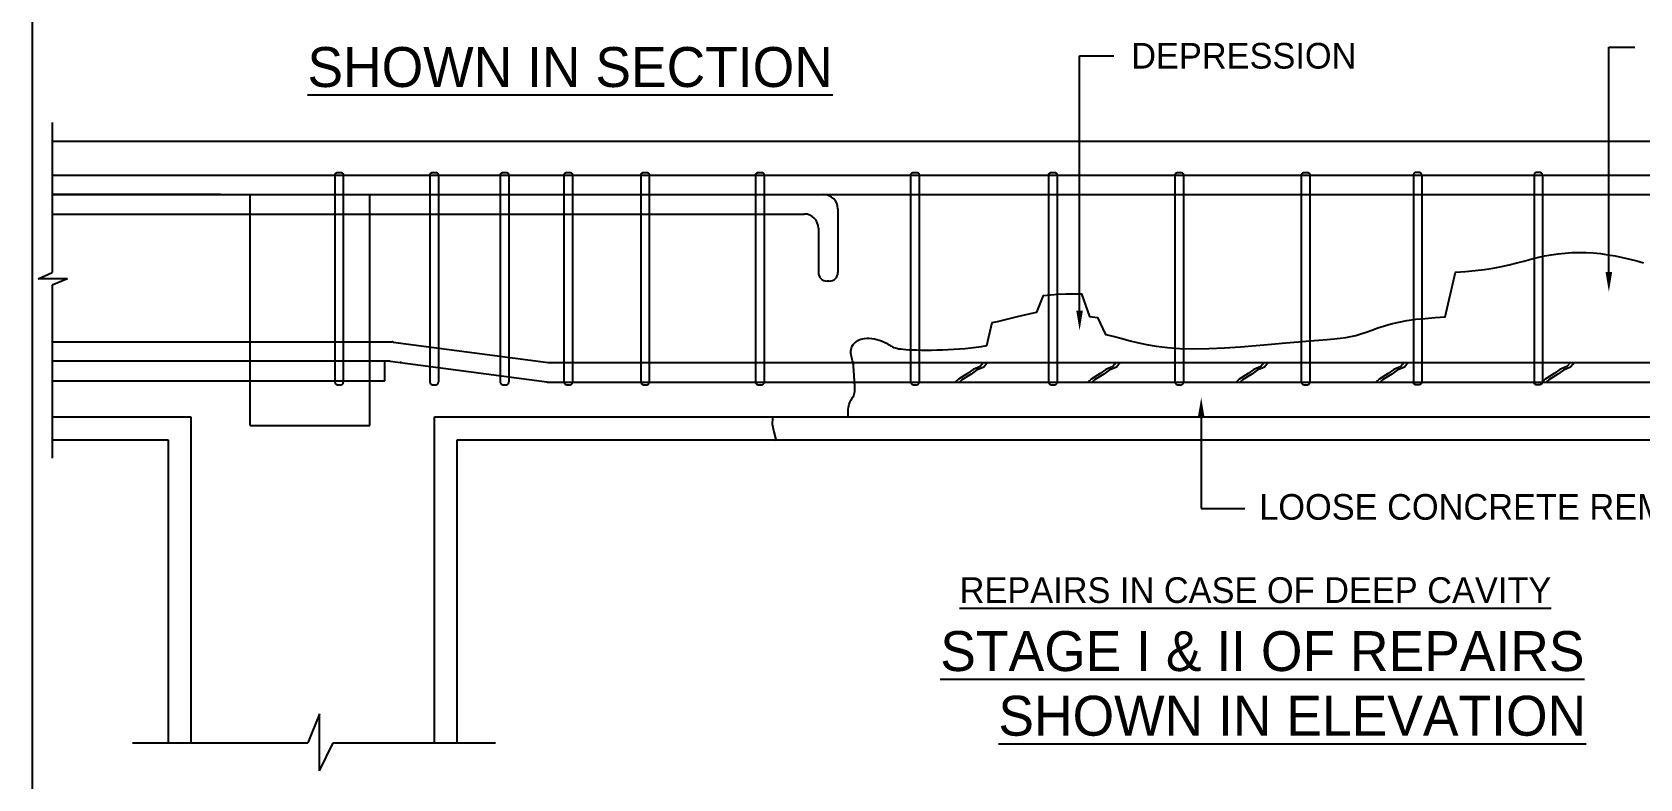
# Model space of a CAD drawing. Header units: millimetres. Extents: x -8855 to 105318, y -17958 to 67465.
# Drawn here: x -7614 to 3653, y 13507 to 18744 of the extents above; entities that cross this region are included whole.
import ezdxf
from ezdxf.lldxf.tags import DXFTag

# ---------------------------------------------------------------- set-up
doc = ezdxf.new("R2010")
doc.units = ezdxf.units.MM
doc.header["$LTSCALE"] = 25
doc.layers.add('DIM', color=5, linetype='Continuous')
doc.layers.add('TEXT', color=2, linetype='Continuous')
doc.styles.add('ROMANS', font='stylu.ttf')
tags = doc.linetypes.add('HIDDEN2', pattern=[4.7625, 3.175, -1.5875]).pattern_tags.tags
tags[6:7] = [DXFTag(74, 4), DXFTag(75, 0), DXFTag(340, '0'), DXFTag(46, 1.0), DXFTag(50, 0.0), DXFTag(44, 0.0), DXFTag(45, 0.0)]
tags[4:5] = [DXFTag(74, 4), DXFTag(75, 0), DXFTag(340, '0'), DXFTag(46, 1.0), DXFTag(50, 0.0), DXFTag(44, 0.0), DXFTag(45, 0.0)]

msp = doc.modelspace()

# ---------------------------------------------------------------- linework, layer by layer
for p, q in [((-7613.86186, 32141.71581), (-7613.86186, 3906.40728)), ((-7473.45819, 18110.47569), (-7473.45819, 17058.90247)), ((-7473.45819, 17980.02912), (11589.36254, 17980.02912)), ((-7571.18896, 17013.33063), (-7473.45819, 17058.90247)), ((-7366.78043, 17013.33063), (-7571.18896, 17013.33063)), ((-7366.78043, 17013.33063), (-7473.45819, 16969.64091)), ((-7473.45819, 16969.64091), (-7473.45819, 15755.03624)), ((-5083.8359, 16570.45082), (-3996.92795, 16426.54894)), ((-5142.42001, 16298.72856), (-5142.42001, 16436.02675)), ((-5105.62219, 16436.02675), (-4005.89969, 16290.42829)), ((-1860.71965, 16426.0299), (6280.3838, 16426.0299)), ((-1850.24215, 16289.90924), (6268.14297, 16289.90924)), ((-7473.45819, 16045.6579), (-6501.06283, 16045.6579)), ((-6501.06283, 16045.6579), (-6501.06283, 13759.76307)), ((-4794.23933, 16045.6579), (-1893.82758, 16045.6579)), ((-4794.23933, 13759.76307), (-4794.23933, 16045.6579)), ((-7473.45819, 15885.6579), (-6661.06283, 15885.6579)), ((-6661.06283, 15885.6579), (-6661.06283, 13759.76307)), ((-4634.23933, 15885.6579), (-1856.28221, 15885.6579)), ((-4634.23933, 13759.76307), (-4634.23933, 15885.6579)), ((-5599.86537, 13964.15577), (-5680.90483, 13759.76307)), ((-5599.86537, 13562.39528), (-5599.86537, 13964.15577)), ((-6910.09443, 13759.76307), (-5680.90483, 13759.76307)), ((-5599.86537, 13562.39528), (-5503.20693, 13759.76307)), ((-5503.20693, 13759.76307), (-4367.2178, 13759.76307))]:
    msp.add_line(p, q)
at = {"linetype": 'HIDDEN2'}
for p, q in [((-7473.45819, 17740.27127), (11589.36254, 17740.27127)), ((-5493.23695, 17740.27127), (-5493.23695, 16289.90924)), ((-5433.23695, 17740.27127), (-5433.23695, 16289.90924)), ((-4827.27277, 17740.27127), (-4827.27277, 16289.90924)), ((-4767.27277, 17740.27127), (-4767.27277, 16289.90924)), ((-4334.07098, 17740.27127), (-4334.07098, 16289.90924)), ((-4274.07098, 17740.27127), (-4274.07098, 16289.90924)), ((-3887.33417, 17740.27127), (-3887.33417, 16289.90924)), ((-3827.33417, 17740.27127), (-3827.33417, 16289.90924)), ((-3348.90023, 17740.27127), (-3348.90023, 16289.90924)), ((-3288.90023, 17740.27127), (-3288.90023, 16289.90924)), ((-2544.77392, 17740.27127), (-2544.77392, 16289.90924)), ((-2484.77392, 17740.27127), (-2484.77392, 16289.90924)), ((-1457.59528, 17740.27127), (-1457.59528, 16289.90924)), ((-1397.59528, 17740.27127), (-1397.59528, 16289.90924)), ((-491.21414, 17740.27127), (-491.21414, 16289.90924)), ((-431.21414, 17740.27127), (-431.21414, 16289.90924)), ((394.63524, 17740.27127), (394.63524, 16289.90924)), ((454.63524, 17740.27127), (454.63524, 16289.90924)), ((1280.48462, 17740.27127), (1280.48462, 16289.90924)), ((1340.48462, 17740.27127), (1340.48462, 16289.90924)), ((2066.06798, 17740.27127), (2066.06798, 16289.90924)), ((2126.06798, 17740.27127), (2126.06798, 16289.90924)), ((2911.65134, 17740.27127), (2911.65134, 16289.90924)), ((2971.65134, 17740.27127), (2971.65134, 16289.90924)), ((-7473.45819, 17604.15062), (11589.36254, 17604.15062)), ((-7473.45819, 17468.02996), (-2203.43347, 17468.02996)), ((-1967.31281, 17504.15062), (-1967.31281, 17057.34296)), ((-2103.43347, 17368.02996), (-2103.43347, 17057.34296)), ((-2027.31281, 16997.34296), (-2043.43347, 16997.34296)), ((-7473.45819, 16570.96986), (-5091.71092, 16570.96986)), ((-5105.62219, 16436.02675), (-7473.45819, 16436.02675)), ((-3989.05293, 16426.0299), (-1860.71965, 16426.0299)), ((-7473.45819, 16298.72856), (-5142.42001, 16298.72856)), ((-3998.02467, 16289.90924), (-1850.24215, 16289.90924)), ((-1893.82758, 16045.6579), (6216.21955, 16045.6579)), ((-1856.28221, 15885.6579), (6214.28251, 15885.6579))]:
    msp.add_line(p, q, dxfattribs=at)
at = {"color": 8}
for p, q in [((-6294.24899, 17604.15062), (-7473.45819, 17604.15062)), ((-6084.85602, 15985.85718), (-6084.85602, 17604.15062)), ((-5247.28416, 17604.15062), (8660.72941, 17604.15062)), ((-5247.28416, 15985.85718), (-5247.28416, 17604.15062)), ((-6084.85602, 15985.85718), (-5247.28416, 15985.85718))]:
    msp.add_line(p, q, dxfattribs=at)
for points in [[(-5493.23695, 17740.27127), (-5491.99193, 17743.7942), (-5490.83201, 17746.68701), (-5489.73979, 17749.02833), (-5488.69784, 17750.8968), (-5487.68876, 17752.37107), (-5486.69512, 17753.52979), (-5485.6995, 17754.45158), (-5484.6845, 17755.21509), (-5483.63739, 17755.88676), (-5482.5642, 17756.48416), (-5481.47568, 17757.01264), (-5480.38257, 17757.47756), (-5479.29558, 17757.88429), (-5478.22546, 17758.23819), (-5477.18294, 17758.54461), (-5476.17876, 17758.80892), (-5475.21777, 17759.03634), (-5474.28132, 17759.2316), (-5473.34486, 17759.39929), (-5472.38387, 17759.54401), (-5471.3738, 17759.67035), (-5470.29013, 17759.78291), (-5469.10832, 17759.88628), (-5467.80382, 17759.98505), (-5466.35978, 17760.08179), (-5464.78999, 17760.17086), (-5463.11593, 17760.24462), (-5461.35906, 17760.29541), (-5459.54085, 17760.31557), (-5457.68277, 17760.29745), (-5455.80629, 17760.23338), (-5453.93288, 17760.11571), (-5452.08145, 17759.93614), (-5450.26069, 17759.68383), (-5448.47673, 17759.34728), (-5446.73572, 17758.91503), (-5445.04378, 17758.37557), (-5443.40705, 17757.71742), (-5441.83166, 17756.9291), (-5440.32375, 17755.99913), (-5438.89299, 17754.91247), (-5437.5632, 17753.63997), (-5436.36174, 17752.14893), (-5435.31597, 17750.40666), (-5434.45324, 17748.38045), (-5433.80093, 17746.03762), (-5433.38638, 17743.34546), (-5433.23695, 17740.27127)], [(-4827.27277, 17740.27127), (-4826.02775, 17743.7942), (-4824.86784, 17746.68701), (-4823.77561, 17749.02833), (-4822.73367, 17750.8968), (-4821.72458, 17752.37107), (-4820.73094, 17753.52979), (-4819.73533, 17754.45158), (-4818.72032, 17755.21509), (-4817.67321, 17755.88676), (-4816.60003, 17756.48416), (-4815.51151, 17757.01264), (-4814.41839, 17757.47756), (-4813.3314, 17757.88429), (-4812.26128, 17758.23819), (-4811.21877, 17758.54461), (-4810.21459, 17758.80892), (-4809.2536, 17759.03634), (-4808.31714, 17759.2316), (-4807.38069, 17759.39929), (-4806.41969, 17759.54401), (-4805.40963, 17759.67035), (-4804.32596, 17759.78291), (-4803.14414, 17759.88628), (-4801.83965, 17759.98505), (-4800.3956, 17760.08179), (-4798.82582, 17760.17086), (-4797.15175, 17760.24462), (-4795.39488, 17760.29541), (-4793.57667, 17760.31557), (-4791.71859, 17760.29745), (-4789.84211, 17760.23338), (-4787.9687, 17760.11571), (-4786.11727, 17759.93614), (-4784.29651, 17759.68383), (-4782.51256, 17759.34728), (-4780.77154, 17758.91503), (-4779.0796, 17758.37557), (-4777.44287, 17757.71742), (-4775.86749, 17756.9291), (-4774.35958, 17755.99913), (-4772.92881, 17754.91247), (-4771.59902, 17753.63997), (-4770.39756, 17752.14893), (-4769.35179, 17750.40666), (-4768.48907, 17748.38045), (-4767.83675, 17746.03762), (-4767.4222, 17743.34546), (-4767.27277, 17740.27127)], [(-4334.07098, 17740.27127), (-4332.82595, 17743.7942), (-4331.66604, 17746.68701), (-4330.57382, 17749.02833), (-4329.53187, 17750.8968), (-4328.52278, 17752.37107), (-4327.52914, 17753.52979), (-4326.53353, 17754.45158), (-4325.51852, 17755.21509), (-4324.47141, 17755.88676), (-4323.39823, 17756.48416), (-4322.30971, 17757.01264), (-4321.21659, 17757.47756), (-4320.1296, 17757.88429), (-4319.05948, 17758.23819), (-4318.01697, 17758.54461), (-4317.01279, 17758.80892), (-4316.0518, 17759.03634), (-4315.11534, 17759.2316), (-4314.17889, 17759.39929), (-4313.21789, 17759.54401), (-4312.20783, 17759.67035), (-4311.12416, 17759.78291), (-4309.94234, 17759.88628), (-4308.63785, 17759.98505), (-4307.1938, 17760.08179), (-4305.62402, 17760.17086), (-4303.94995, 17760.24462), (-4302.19308, 17760.29541), (-4300.37487, 17760.31557), (-4298.51679, 17760.29745), (-4296.64031, 17760.23338), (-4294.7669, 17760.11571), (-4292.91547, 17759.93614), (-4291.09471, 17759.68383), (-4289.31076, 17759.34728), (-4287.56974, 17758.91503), (-4285.8778, 17758.37557), (-4284.24107, 17757.71742), (-4282.66569, 17756.9291), (-4281.15778, 17755.99913), (-4279.72701, 17754.91247), (-4278.39722, 17753.63997), (-4277.19576, 17752.14893), (-4276.14999, 17750.40666), (-4275.28727, 17748.38045), (-4274.63495, 17746.03762), (-4274.2204, 17743.34546), (-4274.07098, 17740.27127)], [(-3887.33417, 17740.27127), (-3886.08915, 17743.7942), (-3884.92923, 17746.68701), (-3883.83701, 17749.02833), (-3882.79506, 17750.8968), (-3881.78598, 17752.37107), (-3880.79233, 17753.52979), (-3879.79672, 17754.45158), (-3878.78172, 17755.21509), (-3877.7346, 17755.88676), (-3876.66142, 17756.48416), (-3875.5729, 17757.01264), (-3874.47978, 17757.47756), (-3873.3928, 17757.88429), (-3872.32268, 17758.23819), (-3871.28016, 17758.54461), (-3870.27598, 17758.80892), (-3869.31499, 17759.03634), (-3868.37854, 17759.2316), (-3867.44208, 17759.39929), (-3866.48109, 17759.54401), (-3865.47102, 17759.67035), (-3864.38735, 17759.78291), (-3863.20554, 17759.88628), (-3861.90104, 17759.98505), (-3860.457, 17760.08179), (-3858.88721, 17760.17086), (-3857.21315, 17760.24462), (-3855.45628, 17760.29541), (-3853.63807, 17760.31557), (-3851.77999, 17760.29745), (-3849.90351, 17760.23338), (-3848.03009, 17760.11571), (-3846.17866, 17759.93614), (-3844.35791, 17759.68383), (-3842.57395, 17759.34728), (-3840.83294, 17758.91503), (-3839.141, 17758.37557), (-3837.50427, 17757.71742), (-3835.92888, 17756.9291), (-3834.42097, 17755.99913), (-3832.99021, 17754.91247), (-3831.66042, 17753.63997), (-3830.45896, 17752.14893), (-3829.41318, 17750.40666), (-3828.55046, 17748.38045), (-3827.89814, 17746.03762), (-3827.48359, 17743.34546), (-3827.33417, 17740.27127)], [(-3348.90023, 17740.27127), (-3347.65521, 17743.7942), (-3346.49529, 17746.68701), (-3345.40307, 17749.02833), (-3344.36112, 17750.8968), (-3343.35204, 17752.37107), (-3342.35839, 17753.52979), (-3341.36278, 17754.45158), (-3340.34778, 17755.21509), (-3339.30066, 17755.88676), (-3338.22748, 17756.48416), (-3337.13896, 17757.01264), (-3336.04584, 17757.47756), (-3334.95886, 17757.88429), (-3333.88874, 17758.23819), (-3332.84622, 17758.54461), (-3331.84204, 17758.80892), (-3330.88105, 17759.03634), (-3329.9446, 17759.2316), (-3329.00814, 17759.39929), (-3328.04715, 17759.54401), (-3327.03708, 17759.67035), (-3325.95341, 17759.78291), (-3324.7716, 17759.88628), (-3323.4671, 17759.98505), (-3322.02306, 17760.08179), (-3320.45327, 17760.17086), (-3318.77921, 17760.24462), (-3317.02234, 17760.29541), (-3315.20413, 17760.31557), (-3313.34605, 17760.29745), (-3311.46957, 17760.23338), (-3309.59615, 17760.11571), (-3307.74472, 17759.93614), (-3305.92396, 17759.68383), (-3304.14001, 17759.34728), (-3302.399, 17758.91503), (-3300.70706, 17758.37557), (-3299.07033, 17757.71742), (-3297.49494, 17756.9291), (-3295.98703, 17755.99913), (-3294.55627, 17754.91247), (-3293.22648, 17753.63997), (-3292.02502, 17752.14893), (-3290.97924, 17750.40666), (-3290.11652, 17748.38045), (-3289.4642, 17746.03762), (-3289.04965, 17743.34546), (-3288.90023, 17740.27127)], [(-2544.77392, 17740.27127), (-2543.5289, 17743.7942), (-2542.36899, 17746.68701), (-2541.27677, 17749.02833), (-2540.23482, 17750.8968), (-2539.22573, 17752.37107), (-2538.23209, 17753.52979), (-2537.23648, 17754.45158), (-2536.22147, 17755.21509), (-2535.17436, 17755.88676), (-2534.10118, 17756.48416), (-2533.01266, 17757.01264), (-2531.91954, 17757.47756), (-2530.83255, 17757.88429), (-2529.76243, 17758.23819), (-2528.71992, 17758.54461), (-2527.71574, 17758.80892), (-2526.75475, 17759.03634), (-2525.81829, 17759.2316), (-2524.88184, 17759.39929), (-2523.92084, 17759.54401), (-2522.91078, 17759.67035), (-2521.82711, 17759.78291), (-2520.64529, 17759.88628), (-2519.3408, 17759.98505), (-2517.89675, 17760.08179), (-2516.32697, 17760.17086), (-2514.6529, 17760.24462), (-2512.89603, 17760.29541), (-2511.07782, 17760.31557), (-2509.21974, 17760.29745), (-2507.34326, 17760.23338), (-2505.46985, 17760.11571), (-2503.61842, 17759.93614), (-2501.79766, 17759.68383), (-2500.01371, 17759.34728), (-2498.27269, 17758.91503), (-2496.58075, 17758.37557), (-2494.94402, 17757.71742), (-2493.36864, 17756.9291), (-2491.86073, 17755.99913), (-2490.42996, 17754.91247), (-2489.10017, 17753.63997), (-2487.89871, 17752.14893), (-2486.85294, 17750.40666), (-2485.99022, 17748.38045), (-2485.3379, 17746.03762), (-2484.92335, 17743.34546), (-2484.77392, 17740.27127)], [(-1457.59528, 17740.27127), (-1456.35026, 17743.7942), (-1455.19034, 17746.68701), (-1454.09812, 17749.02833), (-1453.05617, 17750.8968), (-1452.04709, 17752.37107), (-1451.05344, 17753.52979), (-1450.05783, 17754.45158), (-1449.04283, 17755.21509), (-1447.99571, 17755.88676), (-1446.92253, 17756.48416), (-1445.83401, 17757.01264), (-1444.74089, 17757.47756), (-1443.65391, 17757.88429), (-1442.58379, 17758.23819), (-1441.54127, 17758.54461), (-1440.53709, 17758.80892), (-1439.5761, 17759.03634), (-1438.63965, 17759.2316), (-1437.70319, 17759.39929), (-1436.7422, 17759.54401), (-1435.73213, 17759.67035), (-1434.64846, 17759.78291), (-1433.46664, 17759.88628), (-1432.16215, 17759.98505), (-1430.71811, 17760.08179), (-1429.14832, 17760.17086), (-1427.47426, 17760.24462), (-1425.71739, 17760.29541), (-1423.89918, 17760.31557), (-1422.0411, 17760.29745), (-1420.16462, 17760.23338), (-1418.2912, 17760.11571), (-1416.43977, 17759.93614), (-1414.61901, 17759.68383), (-1412.83506, 17759.34728), (-1411.09405, 17758.91503), (-1409.40211, 17758.37557), (-1407.76538, 17757.71742), (-1406.18999, 17756.9291), (-1404.68208, 17755.99913), (-1403.25132, 17754.91247), (-1401.92153, 17753.63997), (-1400.72007, 17752.14893), (-1399.67429, 17750.40666), (-1398.81157, 17748.38045), (-1398.15925, 17746.03762), (-1397.7447, 17743.34546), (-1397.59528, 17740.27127)], [(-491.21414, 17740.27127), (-489.96912, 17743.7942), (-488.8092, 17746.68701), (-487.71698, 17749.02833), (-486.67503, 17750.8968), (-485.66595, 17752.37107), (-484.6723, 17753.52979), (-483.67669, 17754.45158), (-482.66169, 17755.21509), (-481.61457, 17755.88676), (-480.54139, 17756.48416), (-479.45287, 17757.01264), (-478.35975, 17757.47756), (-477.27277, 17757.88429), (-476.20265, 17758.23819), (-475.16013, 17758.54461), (-474.15595, 17758.80892), (-473.19496, 17759.03634), (-472.25851, 17759.2316), (-471.32205, 17759.39929), (-470.36106, 17759.54401), (-469.35099, 17759.67035), (-468.26732, 17759.78291), (-467.0855, 17759.88628), (-465.78101, 17759.98505), (-464.33697, 17760.08179), (-462.76718, 17760.17086), (-461.09312, 17760.24462), (-459.33625, 17760.29541), (-457.51804, 17760.31557), (-455.65996, 17760.29745), (-453.78348, 17760.23338), (-451.91006, 17760.11571), (-450.05863, 17759.93614), (-448.23787, 17759.68383), (-446.45392, 17759.34728), (-444.71291, 17758.91503), (-443.02097, 17758.37557), (-441.38424, 17757.71742), (-439.80885, 17756.9291), (-438.30094, 17755.99913), (-436.87018, 17754.91247), (-435.54039, 17753.63997), (-434.33893, 17752.14893), (-433.29315, 17750.40666), (-432.43043, 17748.38045), (-431.77811, 17746.03762), (-431.36356, 17743.34546), (-431.21414, 17740.27127)], [(394.63524, 17740.27127), (395.88026, 17743.7942), (397.04018, 17746.68701), (398.1324, 17749.02833), (399.17435, 17750.8968), (400.18343, 17752.37107), (401.17707, 17753.52979), (402.17269, 17754.45158), (403.18769, 17755.21509), (404.2348, 17755.88676), (405.30799, 17756.48416), (406.39651, 17757.01264), (407.48962, 17757.47756), (408.57661, 17757.88429), (409.64673, 17758.23819), (410.68925, 17758.54461), (411.69343, 17758.80892), (412.65442, 17759.03634), (413.59087, 17759.2316), (414.52733, 17759.39929), (415.48832, 17759.54401), (416.49839, 17759.67035), (417.58206, 17759.78291), (418.76387, 17759.88628), (420.06837, 17759.98505), (421.51241, 17760.08179), (423.0822, 17760.17086), (424.75626, 17760.24462), (426.51313, 17760.29541), (428.33134, 17760.31557), (430.18942, 17760.29745), (432.0659, 17760.23338), (433.93931, 17760.11571), (435.79074, 17759.93614), (437.6115, 17759.68383), (439.39546, 17759.34728), (441.13647, 17758.91503), (442.82841, 17758.37557), (444.46514, 17757.71742), (446.04053, 17756.9291), (447.54844, 17755.99913), (448.9792, 17754.91247), (450.30899, 17753.63997), (451.51045, 17752.14893), (452.55622, 17750.40666), (453.41895, 17748.38045), (454.07126, 17746.03762), (454.48581, 17743.34546), (454.63524, 17740.27127)], [(1280.48462, 17740.27127), (1281.72964, 17743.7942), (1282.88955, 17746.68701), (1283.98178, 17749.02833), (1285.02372, 17750.8968), (1286.03281, 17752.37107), (1287.02645, 17753.52979), (1288.02207, 17754.45158), (1289.03707, 17755.21509), (1290.08418, 17755.88676), (1291.15737, 17756.48416), (1292.24588, 17757.01264), (1293.339, 17757.47756), (1294.42599, 17757.88429), (1295.49611, 17758.23819), (1296.53862, 17758.54461), (1297.54281, 17758.80892), (1298.5038, 17759.03634), (1299.44025, 17759.2316), (1300.37671, 17759.39929), (1301.3377, 17759.54401), (1302.34776, 17759.67035), (1303.43144, 17759.78291), (1304.61325, 17759.88628), (1305.91775, 17759.98505), (1307.36179, 17760.08179), (1308.93158, 17760.17086), (1310.60564, 17760.24462), (1312.36251, 17760.29541), (1314.18072, 17760.31557), (1316.0388, 17760.29745), (1317.91528, 17760.23338), (1319.78869, 17760.11571), (1321.64012, 17759.93614), (1323.46088, 17759.68383), (1325.24484, 17759.34728), (1326.98585, 17758.91503), (1328.67779, 17758.37557), (1330.31452, 17757.71742), (1331.88991, 17756.9291), (1333.39782, 17755.99913), (1334.82858, 17754.91247), (1336.15837, 17753.63997), (1337.35983, 17752.14893), (1338.4056, 17750.40666), (1339.26833, 17748.38045), (1339.92064, 17746.03762), (1340.33519, 17743.34546), (1340.48462, 17740.27127)], [(2126.06798, 17740.27127), (2124.82296, 17743.7942), (2123.66304, 17746.68701), (2122.57082, 17749.02833), (2121.52887, 17750.8968), (2120.51979, 17752.37107), (2119.52614, 17753.52979), (2118.53053, 17754.45158), (2117.51553, 17755.21509), (2116.46841, 17755.88676), (2115.39523, 17756.48416), (2114.30671, 17757.01264), (2113.21359, 17757.47756), (2112.12661, 17757.88429), (2111.05649, 17758.23819), (2110.01397, 17758.54461), (2109.00979, 17758.80892), (2108.0488, 17759.03634), (2107.11235, 17759.2316), (2106.17589, 17759.39929), (2105.2149, 17759.54401), (2104.20483, 17759.67035), (2103.12116, 17759.78291), (2101.93934, 17759.88628), (2100.63485, 17759.98505), (2099.19081, 17760.08179), (2097.62102, 17760.17086), (2095.94696, 17760.24462), (2094.19009, 17760.29541), (2092.37188, 17760.31557), (2090.5138, 17760.29745), (2088.63732, 17760.23338), (2086.7639, 17760.11571), (2084.91247, 17759.93614), (2083.09171, 17759.68383), (2081.30776, 17759.34728), (2079.56675, 17758.91503), (2077.87481, 17758.37557), (2076.23808, 17757.71742), (2074.66269, 17756.9291), (2073.15478, 17755.99913), (2071.72402, 17754.91247), (2070.39423, 17753.63997), (2069.19277, 17752.14893), (2068.14699, 17750.40666), (2067.28427, 17748.38045), (2066.63195, 17746.03762), (2066.2174, 17743.34546), (2066.06798, 17740.27127)], [(2971.65134, 17740.27127), (2970.40632, 17743.7942), (2969.2464, 17746.68701), (2968.15418, 17749.02833), (2967.11223, 17750.8968), (2966.10315, 17752.37107), (2965.1095, 17753.52979), (2964.11389, 17754.45158), (2963.09889, 17755.21509), (2962.05177, 17755.88676), (2960.97859, 17756.48416), (2959.89007, 17757.01264), (2958.79695, 17757.47756), (2957.70997, 17757.88429), (2956.63985, 17758.23819), (2955.59733, 17758.54461), (2954.59315, 17758.80892), (2953.63216, 17759.03634), (2952.69571, 17759.2316), (2951.75925, 17759.39929), (2950.79826, 17759.54401), (2949.78819, 17759.67035), (2948.70452, 17759.78291), (2947.5227, 17759.88628), (2946.21821, 17759.98505), (2944.77417, 17760.08179), (2943.20438, 17760.17086), (2941.53032, 17760.24462), (2939.77345, 17760.29541), (2937.95524, 17760.31557), (2936.09716, 17760.29745), (2934.22068, 17760.23338), (2932.34726, 17760.11571), (2930.49583, 17759.93614), (2928.67507, 17759.68383), (2926.89112, 17759.34728), (2925.15011, 17758.91503), (2923.45817, 17758.37557), (2921.82144, 17757.71742), (2920.24605, 17756.9291), (2918.73814, 17755.99913), (2917.30738, 17754.91247), (2915.97759, 17753.63997), (2914.77613, 17752.14893), (2913.73035, 17750.40666), (2912.86763, 17748.38045), (2912.21531, 17746.03762), (2911.80076, 17743.34546), (2911.65134, 17740.27127)], [(-1893.82758, 16045.6579), (-1894.93646, 16052.72226), (-1896.0011, 16066.98759), (-1896.06029, 16081.56865), (-1895.17662, 16096.10259), (-1893.41266, 16110.22657), (-1890.83102, 16123.57775), (-1887.49427, 16135.7933), (-1883.48824, 16146.61887), (-1878.99168, 16156.23414), (-1874.20657, 16164.92726), (-1869.3349, 16172.98641), (-1864.57865, 16180.69975), (-1860.1398, 16188.35546), (-1856.22034, 16196.24171), (-1853.02225, 16204.64666), (-1850.69461, 16213.79845), (-1849.17491, 16223.68507), (-1848.34773, 16234.23448), (-1848.09764, 16245.37463), (-1848.30924, 16257.03349), (-1848.86709, 16269.13901), (-1849.65579, 16281.61914), (-1850.55991, 16294.40186), (-1851.48087, 16307.3935), (-1852.3874, 16320.41395), (-1853.26508, 16333.2615), (-1854.09948, 16345.73443), (-1854.87617, 16357.63102), (-1855.58072, 16368.74956), (-1856.19871, 16378.88832), (-1856.71571, 16387.84558), (-1857.13411, 16395.51089), (-1857.52366, 16402.13879), (-1857.97091, 16408.07508), (-1858.56244, 16413.66557), (-1859.38481, 16419.25606), (-1860.52457, 16425.19236), (-1862.06831, 16431.82026), (-1864.10258, 16439.48557), (-1866.64181, 16448.43803), (-1869.41187, 16458.54317), (-1872.06652, 16469.57045), (-1874.25948, 16481.28934), (-1875.64451, 16493.4693), (-1875.87534, 16505.87979), (-1874.60571, 16518.29029), (-1871.48936, 16530.47026), (-1866.2642, 16542.19635), (-1859.00476, 16553.27407), (-1849.86975, 16563.5161), (-1839.01787, 16572.73513), (-1826.60781, 16580.74385), (-1812.79829, 16587.35495), (-1797.748, 16592.38111), (-1781.61563, 16595.63503), (-1764.59116, 16597.00145), (-1746.98959, 16596.65325), (-1729.15717, 16594.83539), (-1711.44016, 16591.7928), (-1694.18484, 16587.77044), (-1677.73746, 16583.01325), (-1662.44428, 16577.76616), (-1648.65157, 16572.27413), (-1636.59016, 16566.75088), (-1626.02922, 16561.28526), (-1616.62248, 16555.9349), (-1608.02368, 16550.75745), (-1599.88657, 16545.81053), (-1591.86488, 16541.15179), (-1583.61234, 16536.83885), (-1574.78271, 16532.92934), (-1565.03211, 16529.46651), (-1554.02632, 16526.43593), (-1541.4335, 16523.80878), (-1526.92183, 16521.55626), (-1510.15945, 16519.64955), (-1490.81456, 16518.05982), (-1468.5553, 16516.75826), (-1443.04986, 16515.71605), (-1414.10585, 16514.91639), (-1382.08879, 16514.39048), (-1347.50363, 16514.18156), (-1310.85534, 16514.33285), (-1272.64887, 16514.88758), (-1233.3892, 16515.88896), (-1193.58128, 16517.38024), (-1153.73008, 16519.40463), (-1114.25158, 16522.00536), (-1075.20592, 16525.22565), (-1036.56422, 16529.10873), (-998.29764, 16533.69783), (-960.37732, 16539.03617), (-922.7744, 16545.16697), (-885.46005, 16706.99057), (-848.40538, 16714.83599), (-811.51905, 16723.54831), (-774.45959, 16732.89461), (-736.82302, 16742.58671), (-698.20539, 16752.33644), (-658.20272, 16761.85564), (-616.41104, 16770.85613), (-572.42637, 16779.04975), (-525.84475, 16896.7605), (-476.4209, 16902.49266), (-424.54438, 16906.65431), (-370.76342, 16909.05812), (-315.62628, 16909.51679), (-259.68119, 16907.843), (-203.4764, 16748.99234), (-147.56016, 16742.49172), (-92.48071, 16622.68454), (-38.44019, 16610.79408), (15.74373, 16596.95202), (71.59949, 16582.08846), (130.65552, 16567.1335), (194.44026, 16553.01724), (264.48214, 16540.66978), (342.30961, 16531.0212), (429.4511, 16525.00162), (526.68372, 16523.25379), (631.77934, 16525.27107), (741.75847, 16530.2595), (853.64166, 16537.42511), (964.44943, 16545.97394), (1071.20232, 16555.11201), (1170.92085, 16564.04536), (1260.62557, 16571.98001), (1338.12333, 16578.34246), (1404.36639, 16583.44104), (1461.09331, 16587.80454), (1510.04268, 16591.96175), (1552.95307, 16596.44145), (1591.56306, 16601.77245), (1627.61123, 16608.48353), (1662.83616, 16617.10348), (1698.77565, 16627.97139), (1736.16442, 16640.66755), (1775.53641, 16654.58254), (1817.42557, 16669.10694), (1862.36582, 16683.63135), (1910.89113, 16697.54634), (1963.53543, 16710.24249), (2020.83266, 16721.1104), (2083.03073, 16729.73744), (2149.23337, 16736.49815), (2218.25828, 16741.96384), (2288.92315, 16746.70586), (2360.04569, 17061.0099), (2430.44359, 17066.01854), (2498.93455, 17072.01748), (2564.33626, 17079.57805), (2625.75882, 17089.09382), (2683.48191, 17100.24741), (2738.07761, 17112.54364), (2790.11802, 17125.48739), (2840.17521, 17138.58349), (2888.82126, 17151.33679), (2936.62826, 17163.25214), (2984.16829, 17173.8344), (3031.92444, 17182.66459), (3080.02384, 17189.62844), (3128.50464, 17194.68787), (3177.40496, 17197.80478), (3226.76295, 17198.94109), (3276.61675, 17198.05871), (3327.00449, 17195.11956), (3377.96432, 17190.08553), (3429.44537, 17182.97569), (3481.04085, 17174.03759), (3532.25493, 17163.57595), (3582.59182, 17151.89548), (3631.55572, 17139.30089), (3678.65081, 17126.09688)], [(-946.07233, 16426.0299), (-970.31613, 16398.3592), (-1019.99731, 16377.09543), (-1059.03239, 16348.74358), (-1122.90819, 16309.76001), (-1144.59212, 16289.90924)], [(-918.12655, 16426.0299), (-945.4754, 16394.81524), (-995.15658, 16373.55147), (-1034.19166, 16345.19962), (-1098.06747, 16306.21605), (-1115.88016, 16289.90924)], [(-16.04301, 16426.0299), (-40.28681, 16398.3592), (-89.96799, 16377.09543), (-129.00307, 16348.74358), (-192.87888, 16309.76001), (-214.5628, 16289.90924)], [(11.90277, 16426.0299), (-15.44609, 16394.81524), (-65.12727, 16373.55147), (-104.16234, 16345.19962), (-168.03815, 16306.21605), (-185.85084, 16289.90924)], [(1021.35634, 16426.0299), (997.11254, 16398.3592), (947.43136, 16377.09543), (908.39628, 16348.74358), (844.52047, 16309.76001), (822.83655, 16289.90924)], [(1049.30212, 16426.0299), (1021.95326, 16394.81524), (972.27208, 16373.55147), (933.23701, 16345.19962), (869.3612, 16306.21605), (851.54851, 16289.90924)], [(2002.30297, 16426.0299), (1978.05917, 16398.3592), (1928.37799, 16377.09543), (1889.34291, 16348.74358), (1825.4671, 16309.76001), (1803.78318, 16289.90924)], [(2030.24875, 16426.0299), (2002.89989, 16394.81524), (1953.21871, 16373.55147), (1914.18364, 16345.19962), (1850.30783, 16306.21605), (1832.49514, 16289.90924)], [(3166.48071, 16426.0299), (3142.23691, 16398.3592), (3092.55573, 16377.09543), (3053.52065, 16348.74358), (2989.64484, 16309.76001), (2967.96092, 16289.90924)], [(3194.42649, 16426.0299), (3167.07763, 16394.81524), (3117.39645, 16373.55147), (3078.36138, 16345.19962), (3014.48557, 16306.21605), (2996.67288, 16289.90924)], [(-5493.23695, 16289.90924), (-5491.99193, 16286.38631), (-5490.83201, 16283.4935), (-5489.73979, 16281.15218), (-5488.69784, 16279.28371), (-5487.68876, 16277.80944), (-5486.69512, 16276.65073), (-5485.6995, 16275.72893), (-5484.6845, 16274.96542), (-5483.63739, 16274.29375), (-5482.5642, 16273.69635), (-5481.47568, 16273.16787), (-5480.38257, 16272.70295), (-5479.29558, 16272.29622), (-5478.22546, 16271.94232), (-5477.18294, 16271.6359), (-5476.17876, 16271.37159), (-5475.21777, 16271.14417), (-5474.28132, 16270.94891), (-5473.34486, 16270.78122), (-5472.38387, 16270.6365), (-5471.3738, 16270.51016), (-5470.29013, 16270.3976), (-5469.10832, 16270.29423), (-5467.80382, 16270.19546), (-5466.35978, 16270.09872), (-5464.78999, 16270.00965), (-5463.11593, 16269.93589), (-5461.35906, 16269.8851), (-5459.54085, 16269.86494), (-5457.68277, 16269.88306), (-5455.80629, 16269.94713), (-5453.93288, 16270.06481), (-5452.08145, 16270.24437), (-5450.26069, 16270.49668), (-5448.47673, 16270.83323), (-5446.73572, 16271.26548), (-5445.04378, 16271.80494), (-5443.40705, 16272.46309), (-5441.83166, 16273.25141), (-5440.32375, 16274.18138), (-5438.89299, 16275.26804), (-5437.5632, 16276.54054), (-5436.36174, 16278.03158), (-5435.31597, 16279.77385), (-5434.45324, 16281.80006), (-5433.80093, 16284.14289), (-5433.38638, 16286.83505), (-5433.23695, 16289.90924)], [(-4827.27277, 16289.90924), (-4826.02775, 16286.38631), (-4824.86784, 16283.4935), (-4823.77561, 16281.15218), (-4822.73367, 16279.28371), (-4821.72458, 16277.80944), (-4820.73094, 16276.65073), (-4819.73533, 16275.72893), (-4818.72032, 16274.96542), (-4817.67321, 16274.29375), (-4816.60003, 16273.69635), (-4815.51151, 16273.16787), (-4814.41839, 16272.70295), (-4813.3314, 16272.29622), (-4812.26128, 16271.94232), (-4811.21877, 16271.6359), (-4810.21459, 16271.37159), (-4809.2536, 16271.14417), (-4808.31714, 16270.94891), (-4807.38069, 16270.78122), (-4806.41969, 16270.6365), (-4805.40963, 16270.51016), (-4804.32596, 16270.3976), (-4803.14414, 16270.29423), (-4801.83965, 16270.19546), (-4800.3956, 16270.09872), (-4798.82582, 16270.00965), (-4797.15175, 16269.93589), (-4795.39488, 16269.8851), (-4793.57667, 16269.86494), (-4791.71859, 16269.88306), (-4789.84211, 16269.94713), (-4787.9687, 16270.06481), (-4786.11727, 16270.24437), (-4784.29651, 16270.49668), (-4782.51256, 16270.83323), (-4780.77154, 16271.26548), (-4779.0796, 16271.80494), (-4777.44287, 16272.46309), (-4775.86749, 16273.25141), (-4774.35958, 16274.18138), (-4772.92881, 16275.26804), (-4771.59902, 16276.54054), (-4770.39756, 16278.03158), (-4769.35179, 16279.77385), (-4768.48907, 16281.80006), (-4767.83675, 16284.14289), (-4767.4222, 16286.83505), (-4767.27277, 16289.90924)], [(-4334.07098, 16289.90924), (-4332.82595, 16286.38631), (-4331.66604, 16283.4935), (-4330.57382, 16281.15218), (-4329.53187, 16279.28371), (-4328.52278, 16277.80944), (-4327.52914, 16276.65073), (-4326.53353, 16275.72893), (-4325.51852, 16274.96542), (-4324.47141, 16274.29375), (-4323.39823, 16273.69635), (-4322.30971, 16273.16787), (-4321.21659, 16272.70295), (-4320.1296, 16272.29622), (-4319.05948, 16271.94232), (-4318.01697, 16271.6359), (-4317.01279, 16271.37159), (-4316.0518, 16271.14417), (-4315.11534, 16270.94891), (-4314.17889, 16270.78122), (-4313.21789, 16270.6365), (-4312.20783, 16270.51016), (-4311.12416, 16270.3976), (-4309.94234, 16270.29423), (-4308.63785, 16270.19546), (-4307.1938, 16270.09872), (-4305.62402, 16270.00965), (-4303.94995, 16269.93589), (-4302.19308, 16269.8851), (-4300.37487, 16269.86494), (-4298.51679, 16269.88306), (-4296.64031, 16269.94713), (-4294.7669, 16270.06481), (-4292.91547, 16270.24437), (-4291.09471, 16270.49668), (-4289.31076, 16270.83323), (-4287.56974, 16271.26548), (-4285.8778, 16271.80494), (-4284.24107, 16272.46309), (-4282.66569, 16273.25141), (-4281.15778, 16274.18138), (-4279.72701, 16275.26804), (-4278.39722, 16276.54054), (-4277.19576, 16278.03158), (-4276.14999, 16279.77385), (-4275.28727, 16281.80006), (-4274.63495, 16284.14289), (-4274.2204, 16286.83505), (-4274.07098, 16289.90924)], [(-3887.33417, 16289.90924), (-3886.08915, 16286.38631), (-3884.92923, 16283.4935), (-3883.83701, 16281.15218), (-3882.79506, 16279.28371), (-3881.78598, 16277.80944), (-3880.79233, 16276.65073), (-3879.79672, 16275.72893), (-3878.78172, 16274.96542), (-3877.7346, 16274.29375), (-3876.66142, 16273.69635), (-3875.5729, 16273.16787), (-3874.47978, 16272.70295), (-3873.3928, 16272.29622), (-3872.32268, 16271.94232), (-3871.28016, 16271.6359), (-3870.27598, 16271.37159), (-3869.31499, 16271.14417), (-3868.37854, 16270.94891), (-3867.44208, 16270.78122), (-3866.48109, 16270.6365), (-3865.47102, 16270.51016), (-3864.38735, 16270.3976), (-3863.20554, 16270.29423), (-3861.90104, 16270.19546), (-3860.457, 16270.09872), (-3858.88721, 16270.00965), (-3857.21315, 16269.93589), (-3855.45628, 16269.8851), (-3853.63807, 16269.86494), (-3851.77999, 16269.88306), (-3849.90351, 16269.94713), (-3848.03009, 16270.06481), (-3846.17866, 16270.24437), (-3844.35791, 16270.49668), (-3842.57395, 16270.83323), (-3840.83294, 16271.26548), (-3839.141, 16271.80494), (-3837.50427, 16272.46309), (-3835.92888, 16273.25141), (-3834.42097, 16274.18138), (-3832.99021, 16275.26804), (-3831.66042, 16276.54054), (-3830.45896, 16278.03158), (-3829.41318, 16279.77385), (-3828.55046, 16281.80006), (-3827.89814, 16284.14289), (-3827.48359, 16286.83505), (-3827.33417, 16289.90924)], [(-3348.90023, 16289.90924), (-3347.65521, 16286.38631), (-3346.49529, 16283.4935), (-3345.40307, 16281.15218), (-3344.36112, 16279.28371), (-3343.35204, 16277.80944), (-3342.35839, 16276.65073), (-3341.36278, 16275.72893), (-3340.34778, 16274.96542), (-3339.30066, 16274.29375), (-3338.22748, 16273.69635), (-3337.13896, 16273.16787), (-3336.04584, 16272.70295), (-3334.95886, 16272.29622), (-3333.88874, 16271.94232), (-3332.84622, 16271.6359), (-3331.84204, 16271.37159), (-3330.88105, 16271.14417), (-3329.9446, 16270.94891), (-3329.00814, 16270.78122), (-3328.04715, 16270.6365), (-3327.03708, 16270.51016), (-3325.95341, 16270.3976), (-3324.7716, 16270.29423), (-3323.4671, 16270.19546), (-3322.02306, 16270.09872), (-3320.45327, 16270.00965), (-3318.77921, 16269.93589), (-3317.02234, 16269.8851), (-3315.20413, 16269.86494), (-3313.34605, 16269.88306), (-3311.46957, 16269.94713), (-3309.59615, 16270.06481), (-3307.74472, 16270.24437), (-3305.92396, 16270.49668), (-3304.14001, 16270.83323), (-3302.399, 16271.26548), (-3300.70706, 16271.80494), (-3299.07033, 16272.46309), (-3297.49494, 16273.25141), (-3295.98703, 16274.18138), (-3294.55627, 16275.26804), (-3293.22648, 16276.54054), (-3292.02502, 16278.03158), (-3290.97924, 16279.77385), (-3290.11652, 16281.80006), (-3289.4642, 16284.14289), (-3289.04965, 16286.83505), (-3288.90023, 16289.90924)], [(-2544.77392, 16289.90924), (-2543.5289, 16286.38631), (-2542.36899, 16283.4935), (-2541.27677, 16281.15218), (-2540.23482, 16279.28371), (-2539.22573, 16277.80944), (-2538.23209, 16276.65073), (-2537.23648, 16275.72893), (-2536.22147, 16274.96542), (-2535.17436, 16274.29375), (-2534.10118, 16273.69635), (-2533.01266, 16273.16787), (-2531.91954, 16272.70295), (-2530.83255, 16272.29622), (-2529.76243, 16271.94232), (-2528.71992, 16271.6359), (-2527.71574, 16271.37159), (-2526.75475, 16271.14417), (-2525.81829, 16270.94891), (-2524.88184, 16270.78122), (-2523.92084, 16270.6365), (-2522.91078, 16270.51016), (-2521.82711, 16270.3976), (-2520.64529, 16270.29423), (-2519.3408, 16270.19546), (-2517.89675, 16270.09872), (-2516.32697, 16270.00965), (-2514.6529, 16269.93589), (-2512.89603, 16269.8851), (-2511.07782, 16269.86494), (-2509.21974, 16269.88306), (-2507.34326, 16269.94713), (-2505.46985, 16270.06481), (-2503.61842, 16270.24437), (-2501.79766, 16270.49668), (-2500.01371, 16270.83323), (-2498.27269, 16271.26548), (-2496.58075, 16271.80494), (-2494.94402, 16272.46309), (-2493.36864, 16273.25141), (-2491.86073, 16274.18138), (-2490.42996, 16275.26804), (-2489.10017, 16276.54054), (-2487.89871, 16278.03158), (-2486.85294, 16279.77385), (-2485.99022, 16281.80006), (-2485.3379, 16284.14289), (-2484.92335, 16286.83505), (-2484.77392, 16289.90924)], [(-1457.59528, 16289.90924), (-1456.35026, 16286.38631), (-1455.19034, 16283.4935), (-1454.09812, 16281.15218), (-1453.05617, 16279.28371), (-1452.04709, 16277.80944), (-1451.05344, 16276.65073), (-1450.05783, 16275.72893), (-1449.04283, 16274.96542), (-1447.99571, 16274.29375), (-1446.92253, 16273.69635), (-1445.83401, 16273.16787), (-1444.74089, 16272.70295), (-1443.65391, 16272.29622), (-1442.58379, 16271.94232), (-1441.54127, 16271.6359), (-1440.53709, 16271.37159), (-1439.5761, 16271.14417), (-1438.63965, 16270.94891), (-1437.70319, 16270.78122), (-1436.7422, 16270.6365), (-1435.73213, 16270.51016), (-1434.64846, 16270.3976), (-1433.46664, 16270.29423), (-1432.16215, 16270.19546), (-1430.71811, 16270.09872), (-1429.14832, 16270.00965), (-1427.47426, 16269.93589), (-1425.71739, 16269.8851), (-1423.89918, 16269.86494), (-1422.0411, 16269.88306), (-1420.16462, 16269.94713), (-1418.2912, 16270.06481), (-1416.43977, 16270.24437), (-1414.61901, 16270.49668), (-1412.83506, 16270.83323), (-1411.09405, 16271.26548), (-1409.40211, 16271.80494), (-1407.76538, 16272.46309), (-1406.18999, 16273.25141), (-1404.68208, 16274.18138), (-1403.25132, 16275.26804), (-1401.92153, 16276.54054), (-1400.72007, 16278.03158), (-1399.67429, 16279.77385), (-1398.81157, 16281.80006), (-1398.15925, 16284.14289), (-1397.7447, 16286.83505), (-1397.59528, 16289.90924)], [(-491.21414, 16289.90924), (-489.96912, 16286.38631), (-488.8092, 16283.4935), (-487.71698, 16281.15218), (-486.67503, 16279.28371), (-485.66595, 16277.80944), (-484.6723, 16276.65073), (-483.67669, 16275.72893), (-482.66169, 16274.96542), (-481.61457, 16274.29375), (-480.54139, 16273.69635), (-479.45287, 16273.16787), (-478.35975, 16272.70295), (-477.27277, 16272.29622), (-476.20265, 16271.94232), (-475.16013, 16271.6359), (-474.15595, 16271.37159), (-473.19496, 16271.14417), (-472.25851, 16270.94891), (-471.32205, 16270.78122), (-470.36106, 16270.6365), (-469.35099, 16270.51016), (-468.26732, 16270.3976), (-467.0855, 16270.29423), (-465.78101, 16270.19546), (-464.33697, 16270.09872), (-462.76718, 16270.00965), (-461.09312, 16269.93589), (-459.33625, 16269.8851), (-457.51804, 16269.86494), (-455.65996, 16269.88306), (-453.78348, 16269.94713), (-451.91006, 16270.06481), (-450.05863, 16270.24437), (-448.23787, 16270.49668), (-446.45392, 16270.83323), (-444.71291, 16271.26548), (-443.02097, 16271.80494), (-441.38424, 16272.46309), (-439.80885, 16273.25141), (-438.30094, 16274.18138), (-436.87018, 16275.26804), (-435.54039, 16276.54054), (-434.33893, 16278.03158), (-433.29315, 16279.77385), (-432.43043, 16281.80006), (-431.77811, 16284.14289), (-431.36356, 16286.83505), (-431.21414, 16289.90924)], [(394.63524, 16289.90924), (395.88026, 16286.38631), (397.04018, 16283.4935), (398.1324, 16281.15218), (399.17435, 16279.28371), (400.18343, 16277.80944), (401.17707, 16276.65073), (402.17269, 16275.72893), (403.18769, 16274.96542), (404.2348, 16274.29375), (405.30799, 16273.69635), (406.39651, 16273.16787), (407.48962, 16272.70295), (408.57661, 16272.29622), (409.64673, 16271.94232), (410.68925, 16271.6359), (411.69343, 16271.37159), (412.65442, 16271.14417), (413.59087, 16270.94891), (414.52733, 16270.78122), (415.48832, 16270.6365), (416.49839, 16270.51016), (417.58206, 16270.3976), (418.76387, 16270.29423), (420.06837, 16270.19546), (421.51241, 16270.09872), (423.0822, 16270.00965), (424.75626, 16269.93589), (426.51313, 16269.8851), (428.33134, 16269.86494), (430.18942, 16269.88306), (432.0659, 16269.94713), (433.93931, 16270.06481), (435.79074, 16270.24437), (437.6115, 16270.49668), (439.39546, 16270.83323), (441.13647, 16271.26548), (442.82841, 16271.80494), (444.46514, 16272.46309), (446.04053, 16273.25141), (447.54844, 16274.18138), (448.9792, 16275.26804), (450.30899, 16276.54054), (451.51045, 16278.03158), (452.55622, 16279.77385), (453.41895, 16281.80006), (454.07126, 16284.14289), (454.48581, 16286.83505), (454.63524, 16289.90924)], [(1280.48462, 16289.90924), (1281.72964, 16286.38631), (1282.88955, 16283.4935), (1283.98178, 16281.15218), (1285.02372, 16279.28371), (1286.03281, 16277.80944), (1287.02645, 16276.65073), (1288.02207, 16275.72893), (1289.03707, 16274.96542), (1290.08418, 16274.29375), (1291.15737, 16273.69635), (1292.24588, 16273.16787), (1293.339, 16272.70295), (1294.42599, 16272.29622), (1295.49611, 16271.94232), (1296.53862, 16271.6359), (1297.54281, 16271.37159), (1298.5038, 16271.14417), (1299.44025, 16270.94891), (1300.37671, 16270.78122), (1301.3377, 16270.6365), (1302.34776, 16270.51016), (1303.43144, 16270.3976), (1304.61325, 16270.29423), (1305.91775, 16270.19546), (1307.36179, 16270.09872), (1308.93158, 16270.00965), (1310.60564, 16269.93589), (1312.36251, 16269.8851), (1314.18072, 16269.86494), (1316.0388, 16269.88306), (1317.91528, 16269.94713), (1319.78869, 16270.06481), (1321.64012, 16270.24437), (1323.46088, 16270.49668), (1325.24484, 16270.83323), (1326.98585, 16271.26548), (1328.67779, 16271.80494), (1330.31452, 16272.46309), (1331.88991, 16273.25141), (1333.39782, 16274.18138), (1334.82858, 16275.26804), (1336.15837, 16276.54054), (1337.35983, 16278.03158), (1338.4056, 16279.77385), (1339.26833, 16281.80006), (1339.92064, 16284.14289), (1340.33519, 16286.83505), (1340.48462, 16289.90924)], [(2126.06798, 16289.90924), (2124.82296, 16286.38631), (2123.66304, 16283.4935), (2122.57082, 16281.15218), (2121.52887, 16279.28371), (2120.51979, 16277.80944), (2119.52614, 16276.65073), (2118.53053, 16275.72893), (2117.51553, 16274.96542), (2116.46841, 16274.29375), (2115.39523, 16273.69635), (2114.30671, 16273.16787), (2113.21359, 16272.70295), (2112.12661, 16272.29622), (2111.05649, 16271.94232), (2110.01397, 16271.6359), (2109.00979, 16271.37159), (2108.0488, 16271.14417), (2107.11235, 16270.94891), (2106.17589, 16270.78122), (2105.2149, 16270.6365), (2104.20483, 16270.51016), (2103.12116, 16270.3976), (2101.93934, 16270.29423), (2100.63485, 16270.19546), (2099.19081, 16270.09872), (2097.62102, 16270.00965), (2095.94696, 16269.93589), (2094.19009, 16269.8851), (2092.37188, 16269.86494), (2090.5138, 16269.88306), (2088.63732, 16269.94713), (2086.7639, 16270.06481), (2084.91247, 16270.24437), (2083.09171, 16270.49668), (2081.30776, 16270.83323), (2079.56675, 16271.26548), (2077.87481, 16271.80494), (2076.23808, 16272.46309), (2074.66269, 16273.25141), (2073.15478, 16274.18138), (2071.72402, 16275.26804), (2070.39423, 16276.54054), (2069.19277, 16278.03158), (2068.14699, 16279.77385), (2067.28427, 16281.80006), (2066.63195, 16284.14289), (2066.2174, 16286.83505), (2066.06798, 16289.90924)], [(2971.65134, 16289.90924), (2970.40632, 16286.38631), (2969.2464, 16283.4935), (2968.15418, 16281.15218), (2967.11223, 16279.28371), (2966.10315, 16277.80944), (2965.1095, 16276.65073), (2964.11389, 16275.72893), (2963.09889, 16274.96542), (2962.05177, 16274.29375), (2960.97859, 16273.69635), (2959.89007, 16273.16787), (2958.79695, 16272.70295), (2957.70997, 16272.29622), (2956.63985, 16271.94232), (2955.59733, 16271.6359), (2954.59315, 16271.37159), (2953.63216, 16271.14417), (2952.69571, 16270.94891), (2951.75925, 16270.78122), (2950.79826, 16270.6365), (2949.78819, 16270.51016), (2948.70452, 16270.3976), (2947.5227, 16270.29423), (2946.21821, 16270.19546), (2944.77417, 16270.09872), (2943.20438, 16270.00965), (2941.53032, 16269.93589), (2939.77345, 16269.8851), (2937.95524, 16269.86494), (2936.09716, 16269.88306), (2934.22068, 16269.94713), (2932.34726, 16270.06481), (2930.49583, 16270.24437), (2928.67507, 16270.49668), (2926.89112, 16270.83323), (2925.15011, 16271.26548), (2923.45817, 16271.80494), (2921.82144, 16272.46309), (2920.24605, 16273.25141), (2918.73814, 16274.18138), (2917.30738, 16275.26804), (2915.97759, 16276.54054), (2914.77613, 16278.03158), (2913.73035, 16279.77385), (2912.86763, 16281.80006), (2912.21531, 16284.14289), (2911.80076, 16286.83505), (2911.65134, 16289.90924)], [(-2424.27637, 16037.1303), (-2427.25626, 15995.46556), (-2417.13025, 15939.84591), (-2400.00344, 15877.1303)]]:
    msp.add_lwpolyline(points)
at = {"linetype": 'HIDDEN2'}
for centre, radius, start, end in [((-2067.31281, 17504.15062), 100, 0, 90), ((-2203.43347, 17368.02996), 100, 0, 90), ((-2043.43347, 17057.34296), 60, 180, 270), ((-2027.31281, 17057.34296), 60, 270, 0)]:
    msp.add_arc(centre, radius, start, end, dxfattribs=at)
for centre, start, end in [((-5091.71092, 16510.96986), 82.458150336, 90), ((-5091.71092, 16510.96986), 82.458150336, 90), ((-5034.06935, 16366.0299), 82.458150336, 90), ((-3989.05293, 16486.0299), 262.458150336, 270), ((-3989.05293, 16486.0299), 262.458150336, 270), ((-3998.02467, 16349.90924), 262.458150336, 270), ((-3998.02467, 16349.90924), 262.458150336, 270)]:
    msp.add_arc(centre, 60, start, end)
at = {"layer": 'DIM'}
for p, q in [((3435.80307, 17062.01787), (3435.80307, 18638.68202)), ((3435.80307, 18638.68202), (3616.74339, 18638.68202)), ((-273.47213, 16790.96564), (-273.47213, 18578.4481)), ((-273.47213, 18578.4481), (-32.21847, 18578.4481)), ((578.80734, 16042.00508), (578.80734, 15403.05765)), ((578.80734, 15403.05765), (883.83678, 15403.05765))]:
    msp.add_line(p, q, dxfattribs=at)
for points in [[(3459.13641, 17062.01787), (3412.46974, 17062.01787), (3435.80307, 16922.01787)], [(-250.1388, 16790.96564), (-296.80546, 16790.96564), (-273.47213, 16650.96564)], [(555.47401, 16042.00508), (602.14067, 16042.00508), (578.80734, 16182.00508)]]:
    msp.add_solid(points, dxfattribs=at)

# ---------------------------------------------------------------- texts
at = {"layer": 'TEXT', "style": 'ROMANS'}
for s, height, p in [('%%USHOWN IN SECTION', 280, (-5684.51917, 18358.90671)), ('DEPRESSION', 180, (88.40822, 18488.09747)), ('LOOSE CONCRETE REMOVED', 180, (985.51316, 15324.20889)), ('%%UREPAIRS IN CASE OF DEEP CAVITY', 180, (-1113.95764, 14740.74066)), ('%%USTAGE I & II OF REPAIRS', 280, (-1249.68768, 14263.12943)), ('%%USHOWN IN ELEVATION', 280, (-842.49729, 13809.7961))]:
    msp.add_text(s, height=height, dxfattribs=at).set_placement(p)

doc.saveas('drawing.dxf')
